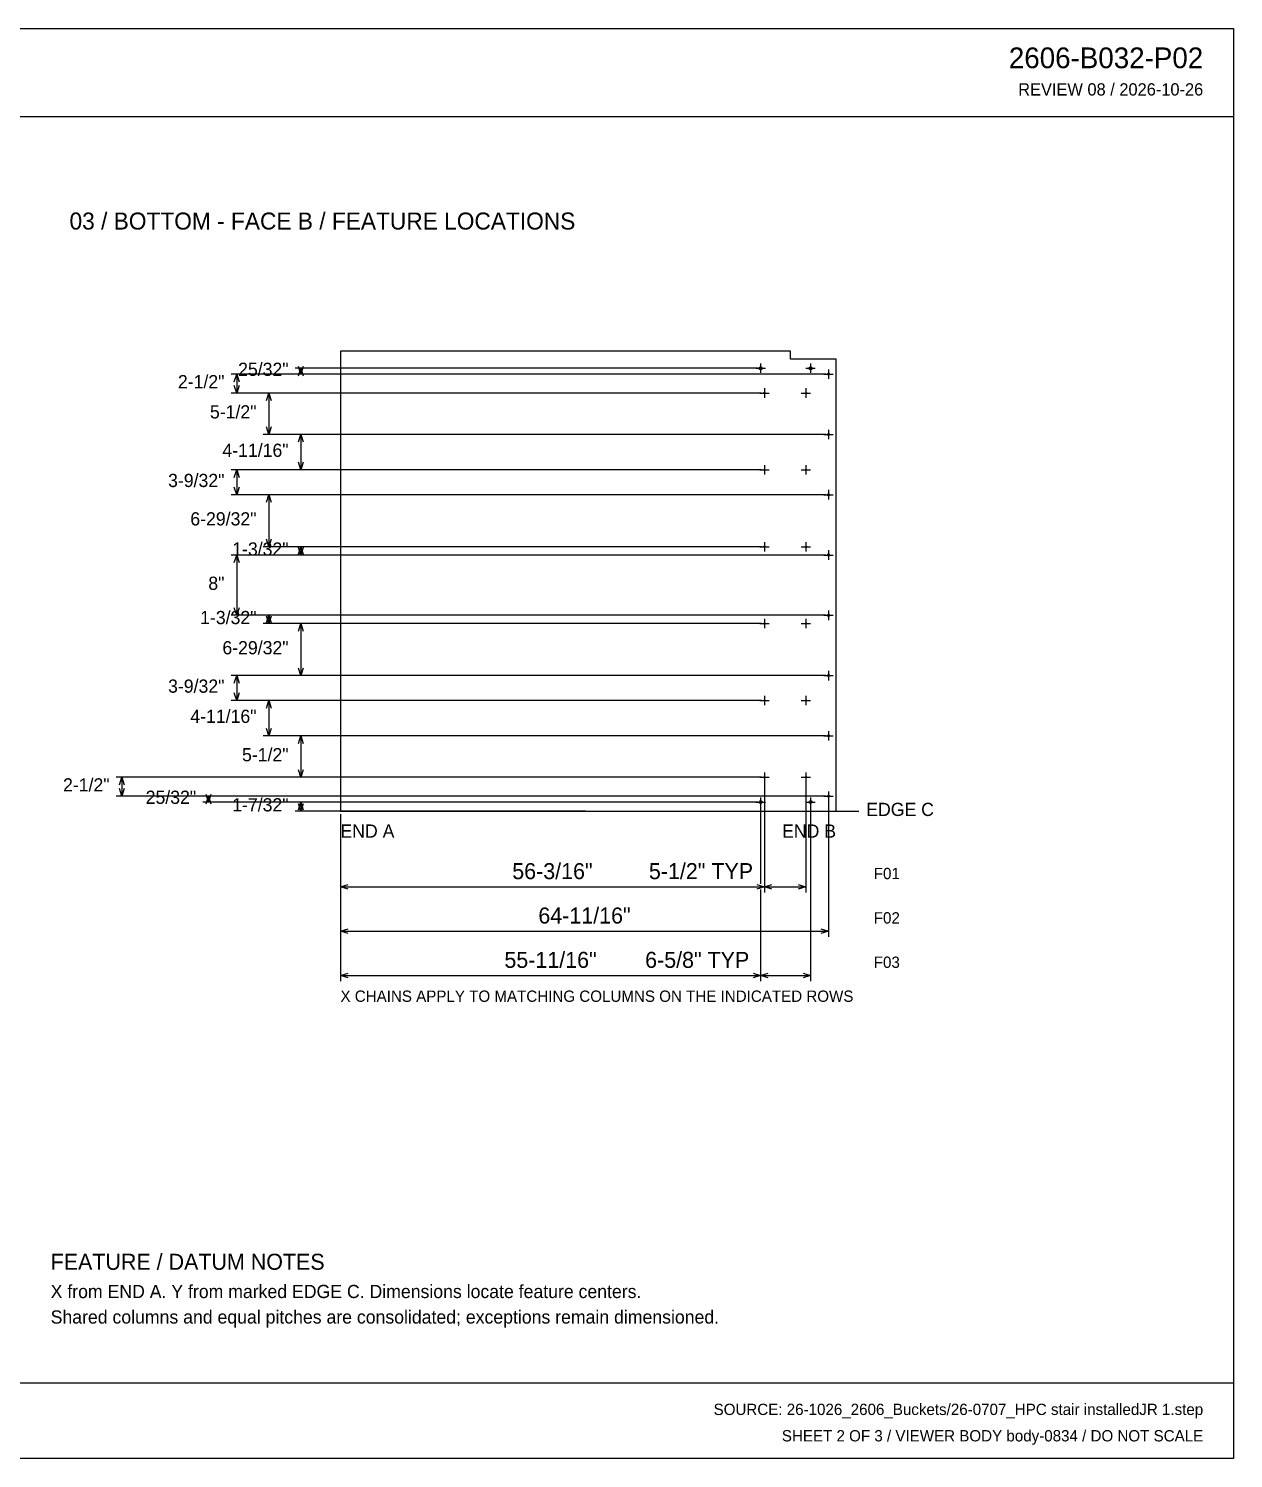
# Model space of a CAD drawing. Header units: inches. Extents: x 4 to 302, y 4 to 194.
# Drawn here: x 142.1 to 301.8, y 4.2 to 193.8 of the extents above; entities that cross this region are included whole.
import ezdxf
from ezdxf.enums import TextEntityAlignment as Align

# ---------------------------------------------------------------- set-up
doc = ezdxf.new("R2010")
doc.units = ezdxf.units.IN
doc.header["$MEASUREMENT"] = 0

msp = doc.modelspace()

# ---------------------------------------------------------------- linework, layer by layer
at = {"layer": 'ANNOTATION'}
for p, q in [((247.72, 147.95), (168.91, 147.95)), ((169.34, 146.95), (169.66, 147.95)), ((169.66, 147.95), (169.66, 145.45)), ((169.66, 147.95), (169.97, 146.95)), ((238.72, 148.73), (177.41, 148.73)), ((247.72, 147.95), (177.41, 147.95)), ((178.16, 147.95), (177.84, 148.95)), ((177.84, 147.74), (178.16, 148.73)), ((178.47, 148.95), (178.16, 147.95)), ((178.16, 148.73), (178.16, 147.95)), ((178.16, 148.73), (178.47, 147.74)), ((238.47, 148.73), (239.72, 148.73)), ((239.09, 149.36), (239.09, 148.11)), ((245.09, 148.73), (246.34, 148.73)), ((245.72, 149.36), (245.72, 148.11)), ((247.47, 147.95), (248.72, 147.95)), ((248.09, 148.58), (248.09, 147.33)), ((169.66, 145.45), (169.34, 146.45)), ((169.97, 146.45), (169.66, 145.45)), ((239.59, 146.08), (239.59, 144.83)), ((245.09, 146.08), (245.09, 144.83)), ((239.22, 145.45), (168.91, 145.45)), ((239.22, 145.45), (173.16, 145.45)), ((173.59, 144.45), (173.91, 145.45)), ((173.91, 145.45), (173.91, 139.96)), ((173.91, 145.45), (174.22, 144.45)), ((238.97, 145.45), (240.22, 145.45)), ((244.47, 145.45), (245.72, 145.45)), ((173.91, 139.96), (173.59, 140.96)), ((174.22, 140.96), (173.91, 139.96)), ((248.09, 140.59), (248.09, 139.34)), ((247.72, 139.96), (173.16, 139.96)), ((247.72, 139.96), (177.41, 139.96)), ((177.84, 138.96), (178.16, 139.96)), ((178.16, 139.96), (178.16, 135.27)), ((178.16, 139.96), (178.47, 138.96)), ((247.47, 139.96), (248.72, 139.96)), ((239.22, 135.27), (168.91, 135.27)), ((169.34, 134.27), (169.66, 135.27)), ((169.66, 135.27), (169.66, 131.97)), ((169.66, 135.27), (169.97, 134.27)), ((239.22, 135.27), (177.41, 135.27)), ((178.16, 135.27), (177.84, 136.27)), ((178.47, 136.27), (178.16, 135.27)), ((238.97, 135.27), (240.22, 135.27)), ((239.59, 135.89), (239.59, 134.64)), ((244.47, 135.27), (245.72, 135.27)), ((245.09, 135.89), (245.09, 134.64)), ((169.66, 131.97), (169.34, 132.97)), ((169.97, 132.97), (169.66, 131.97)), ((247.72, 131.97), (168.91, 131.97)), ((247.72, 131.97), (173.16, 131.97)), ((173.59, 130.97), (173.91, 131.97)), ((173.91, 131.97), (173.91, 125.08)), ((173.91, 131.97), (174.22, 130.97)), ((247.47, 131.97), (248.72, 131.97)), ((248.09, 132.6), (248.09, 131.35)), ((239.22, 125.08), (173.16, 125.08)), ((173.91, 125.08), (173.59, 126.08)), ((174.22, 126.08), (173.91, 125.08)), ((239.22, 125.08), (177.41, 125.08)), ((177.84, 124.08), (178.16, 125.08)), ((178.16, 125.08), (178.16, 123.98)), ((178.16, 125.08), (178.47, 124.08)), ((238.97, 125.08), (240.22, 125.08)), ((239.59, 125.7), (239.59, 124.45)), ((244.47, 125.08), (245.72, 125.08)), ((245.09, 125.7), (245.09, 124.45)), ((247.72, 123.98), (168.91, 123.98)), ((169.34, 122.98), (169.66, 123.98)), ((169.66, 123.98), (169.66, 115.99)), ((169.66, 123.98), (169.97, 122.98)), ((247.72, 123.98), (177.41, 123.98)), ((178.16, 123.98), (177.84, 124.98)), ((178.47, 124.98), (178.16, 123.98)), ((247.47, 123.98), (248.72, 123.98)), ((248.09, 124.61), (248.09, 123.36)), ((247.72, 115.99), (168.91, 115.99)), ((169.66, 115.99), (169.34, 116.99)), ((169.97, 116.99), (169.66, 115.99)), ((247.72, 115.99), (173.16, 115.99)), ((173.59, 114.99), (173.91, 115.99)), ((173.91, 114.89), (173.59, 115.89)), ((173.91, 115.99), (173.91, 114.89)), ((173.91, 115.99), (174.22, 114.99)), ((174.22, 115.89), (173.91, 114.89)), ((247.47, 115.99), (248.72, 115.99)), ((248.09, 116.61), (248.09, 115.36)), ((239.22, 114.89), (173.16, 114.89)), ((239.22, 114.89), (177.41, 114.89)), ((177.84, 113.89), (178.16, 114.89)), ((178.16, 114.89), (178.16, 108)), ((178.16, 114.89), (178.47, 113.89)), ((238.97, 114.89), (240.22, 114.89)), ((239.59, 115.52), (239.59, 114.27)), ((244.47, 114.89), (245.72, 114.89)), ((245.09, 115.52), (245.09, 114.27)), ((178.16, 108), (177.84, 109)), ((178.47, 109), (178.16, 108)), ((248.09, 108.62), (248.09, 107.37)), ((247.72, 108), (168.91, 108)), ((169.34, 107), (169.66, 108)), ((169.66, 108), (169.66, 104.7)), ((169.66, 108), (169.97, 107)), ((247.72, 108), (177.41, 108)), ((247.47, 108), (248.72, 108)), ((239.22, 104.7), (168.91, 104.7)), ((169.66, 104.7), (169.34, 105.7)), ((169.97, 105.7), (169.66, 104.7)), ((239.22, 104.7), (173.16, 104.7)), ((173.59, 103.7), (173.91, 104.7)), ((173.91, 104.7), (173.91, 100.01)), ((173.91, 104.7), (174.22, 103.7)), ((238.97, 104.7), (240.22, 104.7)), ((239.59, 105.33), (239.59, 104.08)), ((244.47, 104.7), (245.72, 104.7)), ((245.09, 105.33), (245.09, 104.08)), ((173.91, 100.01), (173.59, 101.01)), ((174.22, 101.01), (173.91, 100.01)), ((248.09, 100.63), (248.09, 99.38)), ((247.72, 100.01), (173.16, 100.01)), ((247.72, 100.01), (177.41, 100.01)), ((177.84, 99.01), (178.16, 100.01)), ((178.16, 100.01), (178.16, 94.52)), ((178.16, 100.01), (178.47, 99.01)), ((247.47, 100.01), (248.72, 100.01)), ((178.16, 94.52), (177.84, 95.52)), ((178.47, 95.52), (178.16, 94.52)), ((239.59, 95.14), (239.59, 93.89)), ((245.09, 95.14), (245.09, 93.89)), ((239.22, 94.52), (153.69, 94.52)), ((154.12, 93.52), (154.44, 94.52)), ((154.44, 92.01), (154.12, 93.02)), ((154.44, 94.52), (154.44, 92.01)), ((154.44, 94.52), (154.75, 93.52)), ((154.75, 93.02), (154.44, 92.01)), ((239.22, 94.52), (177.41, 94.52)), ((238.97, 94.52), (240.22, 94.52)), ((239.59, 94.14), (239.59, 79.27)), ((239.59, 94.14), (239.59, 79.27)), ((244.47, 94.52), (245.72, 94.52)), ((245.09, 94.14), (245.09, 79.27)), ((247.72, 92.01), (153.69, 92.01)), ((247.72, 92.01), (165.16, 92.01)), ((238.72, 91.23), (165.16, 91.23)), ((165.91, 91.23), (165.59, 92.23)), ((165.59, 91.02), (165.91, 92.01)), ((166.22, 92.23), (165.91, 91.23)), ((165.91, 92.01), (165.91, 91.23)), ((165.91, 92.01), (166.22, 91.02)), ((238.72, 91.23), (177.41, 91.23)), ((177.84, 90.23), (178.16, 91.23)), ((178.16, 90.01), (177.84, 91.02)), ((178.16, 91.23), (178.16, 90.01)), ((178.16, 91.23), (178.47, 90.23)), ((178.47, 91.02), (178.16, 90.01)), ((238.47, 91.23), (239.72, 91.23)), ((239.09, 91.86), (239.09, 90.61)), ((245.09, 91.23), (246.34, 91.23)), ((245.72, 91.86), (245.72, 90.61)), ((247.47, 92.01), (248.72, 92.01)), ((248.09, 92.64), (248.09, 91.39)), ((248.09, 91.64), (248.09, 73.39)), ((215.88, 90.01), (177.41, 90.01)), ((183.41, 89.64), (183.41, 79.27)), ((183.41, 89.64), (183.41, 73.39)), ((183.41, 89.64), (183.41, 67.51)), ((216.25, 90.01), (252.09, 90.01)), ((239.09, 90.86), (239.09, 80.39)), ((239.09, 90.86), (239.09, 80.39)), ((245.72, 90.86), (245.72, 67.51)), ((183.41, 80.02), (184.41, 80.33)), ((183.41, 80.02), (239.59, 80.02)), ((184.41, 79.7), (183.41, 80.02)), ((238.59, 80.33), (239.59, 80.02)), ((239.59, 80.02), (238.59, 79.7)), ((239.09, 79.64), (239.09, 67.51)), ((239.09, 79.64), (239.09, 67.51)), ((239.59, 80.02), (240.59, 80.33)), ((239.59, 80.02), (245.09, 80.02)), ((240.59, 79.7), (239.59, 80.02)), ((244.09, 80.33), (245.09, 80.02)), ((245.09, 80.02), (244.09, 79.7)), ((183.41, 74.14), (184.41, 74.45)), ((183.41, 74.14), (248.09, 74.14)), ((184.41, 73.83), (183.41, 74.14)), ((247.09, 74.45), (248.09, 74.14)), ((248.09, 74.14), (247.09, 73.83)), ((183.41, 68.26), (184.41, 68.58)), ((183.41, 68.26), (239.09, 68.26)), ((184.41, 67.95), (183.41, 68.26)), ((238.09, 68.58), (239.09, 68.26)), ((239.09, 68.26), (238.09, 67.95)), ((239.09, 68.26), (240.09, 68.58)), ((239.09, 68.26), (245.72, 68.26)), ((240.09, 67.95), (239.09, 68.26)), ((244.72, 68.58), (245.72, 68.26)), ((245.72, 68.26), (244.72, 67.95))]:
    msp.add_line(p, q, dxfattribs=at)
at = {"layer": 'OUTLINE'}
for p, q in [((4.25, 193.75), (301.75, 193.75)), ((301.75, 193.75), (301.75, 4.25)), ((4.25, 182.12), (301.75, 182.12)), ((243.06, 150.98), (183.41, 150.98)), ((183.41, 150.98), (183.41, 90.01)), ((243.06, 149.95), (243.06, 150.98)), ((249.09, 149.95), (243.06, 149.95)), ((249.09, 90.01), (249.09, 149.95)), ((183.41, 90.01), (249.09, 90.01)), ((4.25, 14.25), (301.75, 14.25)), ((301.75, 4.25), (4.25, 4.25))]:
    msp.add_line(p, q, dxfattribs=at)
for centre, radius in [((239.09, 148.73), 0.203), ((245.72, 148.73), 0.203), ((248.09, 147.95), 0.141), ((239.59, 145.45), 0.0885), ((245.09, 145.45), 0.0885), ((248.09, 139.96), 0.141), ((239.59, 135.27), 0.0885), ((245.09, 135.27), 0.0885), ((248.09, 131.97), 0.141), ((239.59, 125.08), 0.0885), ((245.09, 125.08), 0.0885), ((248.09, 123.98), 0.141), ((248.09, 115.99), 0.141), ((239.59, 114.89), 0.0885), ((245.09, 114.89), 0.0885), ((248.09, 108), 0.141), ((239.59, 104.7), 0.0885), ((245.09, 104.7), 0.0885), ((248.09, 100.01), 0.141), ((239.59, 94.52), 0.0885), ((245.09, 94.52), 0.0885), ((239.09, 91.23), 0.203), ((245.72, 91.23), 0.203), ((248.09, 92.01), 0.141)]:
    msp.add_circle(centre, radius, dxfattribs=at)

# ---------------------------------------------------------------- texts
at = {"layer": 'ANNOTATION'}
for s, height, p in [('2606-B032-P02', 2.75, (297.75, 188.5)), ('REVIEW 08 / 2026-10-26', 1.625, (297.75, 184.88)), ('2-1/2"', 1.75, (168.03, 146.08)), ('25/32"', 1.75, (176.53, 147.72)), ('5-1/2"', 1.75, (172.28, 142.08)), ('4-11/16"', 1.75, (176.53, 136.99)), ('3-9/32"', 1.75, (168.03, 132.99)), ('6-29/32"', 1.75, (172.28, 127.9)), ('1-3/32"', 1.75, (176.53, 123.9)), ('8"', 1.75, (168.03, 119.36)), ('1-3/32"', 1.75, (172.28, 114.82)), ('6-29/32"', 1.75, (176.53, 110.82)), ('3-9/32"', 1.75, (168.03, 105.73)), ('4-11/16"', 1.75, (172.28, 101.73)), ('5-1/2"', 1.75, (176.53, 96.64)), ('2-1/2"', 1.75, (152.81, 92.64)), ('25/32"', 1.75, (164.28, 91)), ('1-7/32"', 1.75, (176.53, 90)), ('END B', 1.75, (249.09, 86.52)), ('5-1/2" TYP', 2.125, (238.09, 81.02)), ('6-5/8" TYP', 2.125, (237.59, 69.26)), ('SOURCE: 26-1026_2606_Buckets/26-0707_HPC stair installedJR 1.step', 1.5, (297.75, 10)), ('SHEET 2 OF 3 / VIEWER BODY body-0834 / DO NOT SCALE', 1.5, (297.75, 6.5))]:
    msp.add_text(s, height=height, dxfattribs=at).set_placement(p, align=Align.RIGHT)
for s, height, p in [('03 / BOTTOM - FACE B / FEATURE LOCATIONS', 2.25, (147.5, 167.12)), ('EDGE C', 1.75, (253.09, 89.39)), ('END A', 1.75, (183.41, 86.52)), ('F01', 1.5, (254.09, 81.02)), ('F02', 1.5, (254.09, 75.14)), ('F03', 1.5, (254.09, 69.26)), ('X CHAINS APPLY TO MATCHING COLUMNS ON THE INDICATED ROWS', 1.5, (183.41, 64.76)), ('FEATURE / DATUM NOTES', 2.125, (145, 29.25)), ('X from END A. Y from marked EDGE C. Dimensions locate feature centers.', 1.75, (145, 25.5)), ('Shared columns and equal pitches are consolidated; exceptions remain dimensioned.', 1.75, (145, 22.12))]:
    msp.add_text(s, height=height, dxfattribs=at).set_placement(p)
for s, p in [('56-3/16"', (211.5, 81.02)), ('64-11/16"', (215.75, 75.14)), ('55-11/16"', (211.25, 69.26))]:
    msp.add_text(s, height=2.125, dxfattribs=at).set_placement(p, align=Align.CENTER)

doc.saveas('drawing.dxf')
